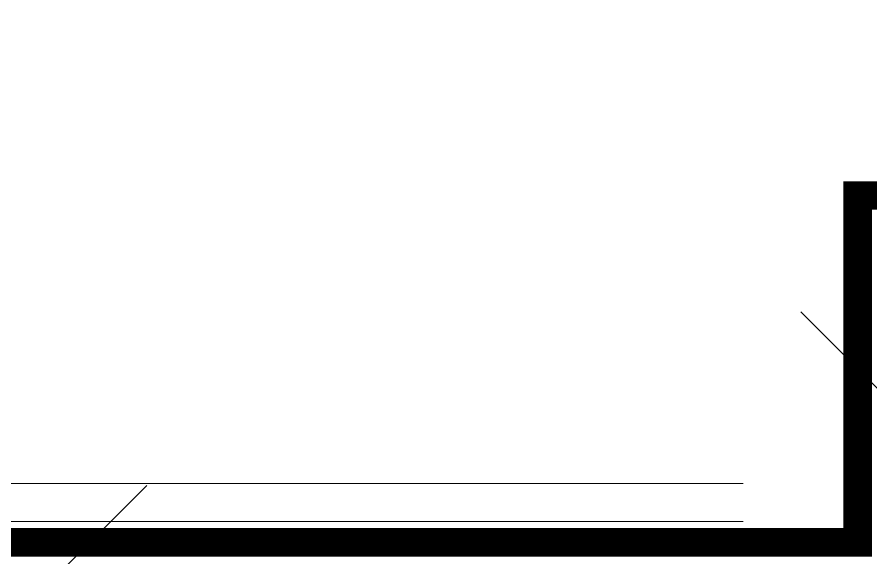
# Model space of a CAD drawing. Extents: x 5031545 to 5313844, y -886381 to -283477.
# Drawn here: x 5191821 to 5193321, y -855212 to -854261 of the extents above; entities that cross this region are included whole.
import ezdxf

# ---------------------------------------------------------------- set-up
doc = ezdxf.new("R2010")
doc.units = 0
doc.header["$LTSCALE"] = 1000
doc.header["$MEASUREMENT"] = 0
doc.linetypes.add('CENTER2', pattern=[1.125, 0.75, -0.125, 0.125, -0.125])
doc.layers.get('0').update_dxf_attribs({"linetype": 'CONTINUOUS'})
doc.layers.add('SHTLN', color=4, linetype='CONTINUOUS')
doc.layers.add('WIRE-接地', color=2, linetype='CONTINUOUS')
doc.layers.add('平面-栏杆', color=56, linetype='CONTINUOUS', lineweight=15)
doc.layers.add('平面-看线', color=252, linetype='CONTINUOUS', lineweight=15)

# ---------------------------------------------------------------- blocks, each defined once
blk = doc.blocks.new('$TelecSys$00000008')
blk.add_line((0.4, 0.4), (-0.4, -0.4))

msp = doc.modelspace()

# ---------------------------------------------------------------- linework, layer by layer
at = {"layer": 'WIRE-接地', "color": 2, "linetype": 'CENTER2', "const_width": 50}
msp.add_lwpolyline([(5194798.4, -854574.7), (5193297.5, -854574.7), (5193297.5, -855184.4), (5188350, -855184.4), (5188350, -853389), (5187601.1, -853389), (5187601.1, -853977.6), (5182295, -853977.6), (5182295, -853385.4), (5181551.2, -853385.4), (5181551.2, -855179.9), (5176602.7, -855179.9), (5176602.7, -854589.1), (5175103.1, -854589.1)], dxfattribs=at)
at = {"layer": '平面-栏杆', "color": 252}
msp.add_lwpolyline([(5193096.1, -855147.5), (5188596.1, -855147.5)], dxfattribs=at)
at = {"layer": '平面-看线', "color": 252}
msp.add_lwpolyline([(5193096.1, -855080.8), (5188596.1, -855080.8)], dxfattribs=at)

# ---------------------------------------------------------------- block references
at = {"layer": 'SHTLN', "color": 6, "xscale": 250, "yscale": 250, "zscale": 250}
for p, rotation in [((5193297.5, -854879.5), 270), ((5191948.8, -855184.4), 180)]:
    msp.add_blockref('$TelecSys$00000008', p, dxfattribs=dict(at, rotation=rotation))

doc.saveas('drawing.dxf')
